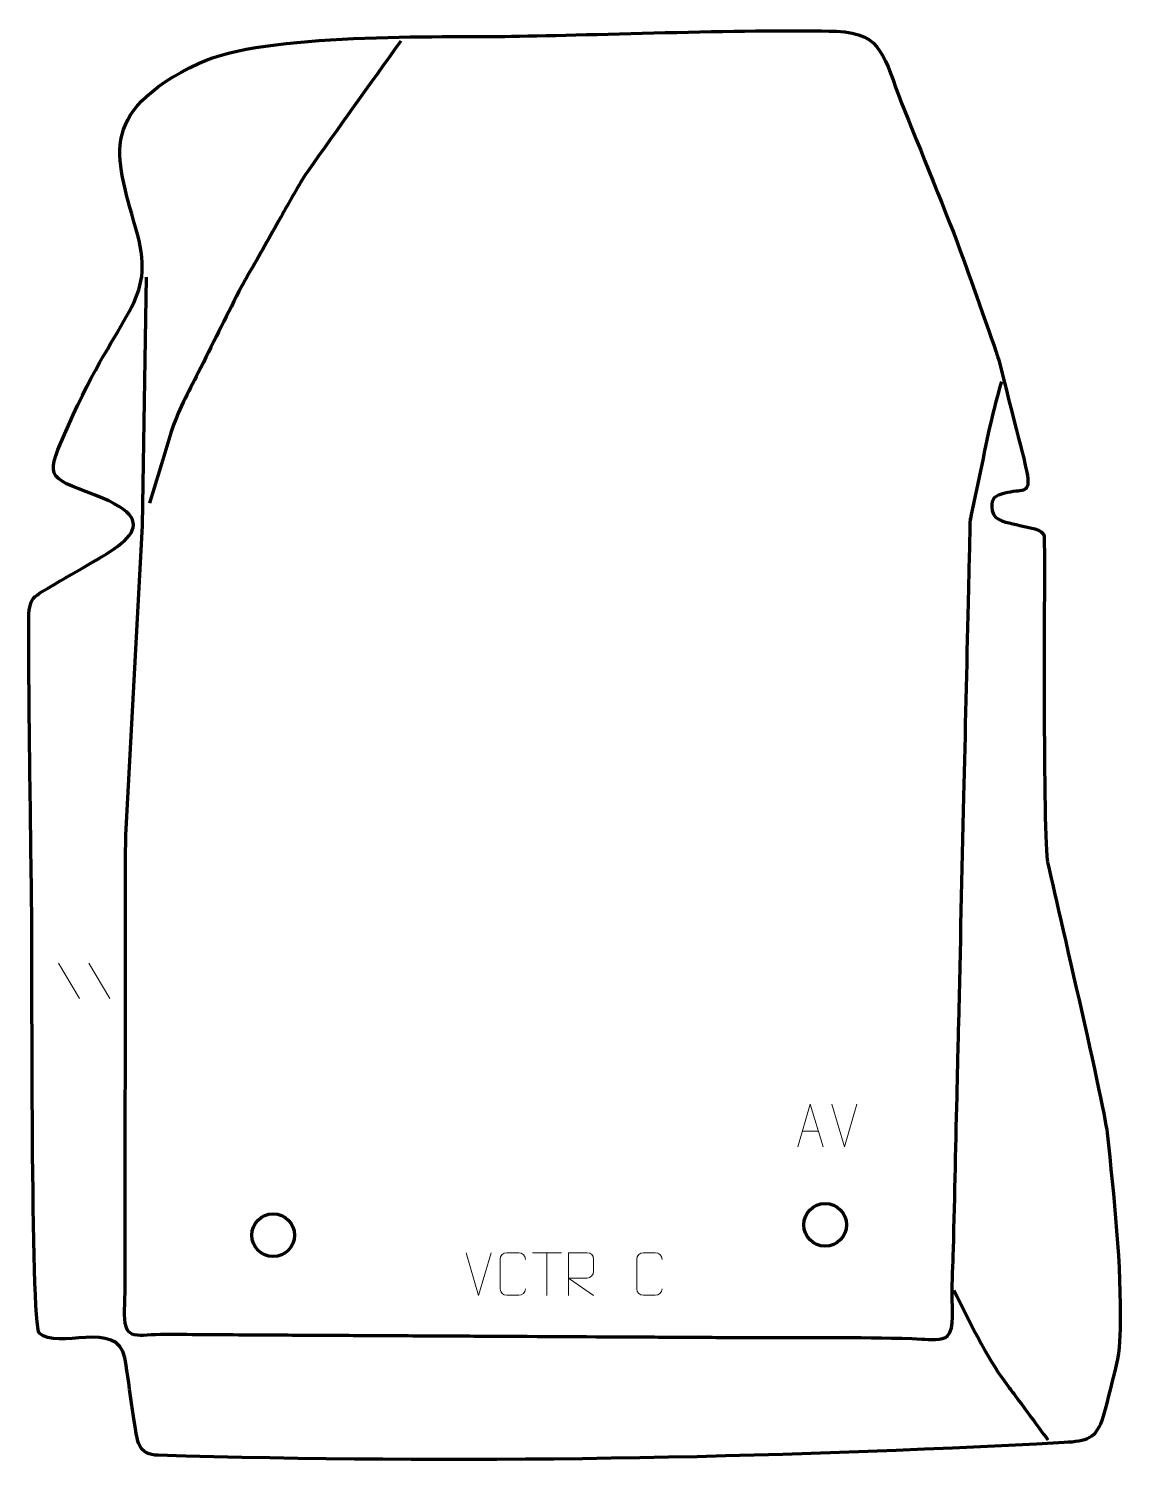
# Model space of a CAD drawing. Header units: millimetres. Extents: x -626 to 14, y -107 to 734.
import ezdxf

# ---------------------------------------------------------------- set-up
doc = ezdxf.new("R2010")
doc.units = ezdxf.units.MM
doc.header["$MEASUREMENT"] = 0
doc.layers.add('layer 1', color=7, linetype='Continuous')
doc.layers.add('layer 2', color=7, linetype='Continuous')

msp = doc.modelspace()

# ---------------------------------------------------------------- linework, layer by layer
at = {"layer": 'layer 1', "color": 250, "lineweight": 200}
for centre in [(-159.0665, 33.5523), (-482.3203, 27.4663)]:
    msp.add_ellipse(centre, major_axis=(0, 12.5), ratio=1, dxfattribs=at)
at = {"layer": 'layer 1', "color": 20, "lineweight": 158}
msp.add_open_spline([(-19.1184, -93.9273), (-5.8064, -93.1497), (-0.3721, -92.0563), (3.7098, -78.5397), (3.7098, -78.5397), (5.893, -71.3102), (7.6057, -63.3291), (9.6453, -55.911), (9.6453, -55.911), (12.4204, -45.6491), (13.5125, -37.9032), (13.7008, -27.303), (13.7008, -27.303), (14.3651, 10.0913), (10.0644, 50.2111), (6.0611, 87.4588), (6.0611, 87.4588), (4.2574, 104.2257), (-28.5768, 243.5626), (-29.0352, 247.184), (-29.0352, 247.184), (-31.835, 269.3031), (-30.2343, 431.5779), (-30.8228, 436.8103), (-30.8228, 436.8103), (-31.288, 440.9462), (-39.6575, 441.4907), (-47.2009, 443.5717), (-47.2009, 443.5717), (-52.0759, 444.9165), (-60.1792, 445.2344), (-61.2236, 451.7542), (-61.2236, 451.7542), (-62.0984, 457.2143), (-60.9347, 459.9315), (-55.8506, 461.3937), (-55.8506, 461.3937), (-34.5329, 467.5247), (-35.2873, 449.6611), (-56.9699, 538.3595), (-56.9699, 538.3595), (-58.1824, 543.3195), (-75.172, 590.4733), (-78.2894, 599.3189), (-78.2894, 599.3189), (-86.424, 622.4014), (-104.6412, 665.9217), (-114.305, 690.3249), (-114.305, 690.3249), (-124.6888, 716.5461), (-124.9798, 731.3804), (-152.3619, 732.3316), (-152.3619, 732.3316), (-196.1929, 733.8543), (-294.573, 730.1601), (-342.7131, 729.4175), (-342.7131, 729.4175), (-383.845, 728.783), (-487.5276, 731.7973), (-525.6985, 713.6473), (-525.6985, 713.6473), (-587.7887, 684.1238), (-573.6058, 657.2245), (-561.8355, 613.5685), (-561.8355, 613.5685), (-551.033, 573.502), (-572.0518, 569.8374), (-602.2515, 501.5969), (-602.2515, 501.5969), (-615.8316, 470.9107), (-616.0092, 471.8191), (-586.5303, 460.6845), (-586.5303, 460.6845), (-539.2874, 442.8402), (-576.3228, 429.1294), (-610.2444, 408.6857), (-610.2444, 408.6857), (-622.9083, 401.0705), (-625.5121, 401.6576), (-625.4995, 386.1999), (-625.4995, 386.1999), (-625.4512, 326.8195), (-624.2467, 265.1517), (-623.6291, 205.5937), (-623.6291, 205.5937), (-623.5014, 193.2803), (-624.32, -25.0151), (-619.3059, -29.9131), (-619.3059, -29.9131), (-609.0514, -39.9301), (-573.5386, -21.6619), (-569.1578, -44.2869), (-569.1578, -44.2869), (-567.4183, -53.2705), (-563.2197, -89.2472), (-561.2241, -94.3582), (-561.2241, -94.3582), (-559.0623, -99.8945), (-554.7674, -101.1751), (-549.7077, -101.3301), (-549.7077, -101.3301), (-376.7256, -106.6291), (-191.9757, -103.268), (-19.1184, -93.9273)], degree=3, knots=[0, 0, 0, 0, 0.03703704, 0.03703704, 0.03703704, 0.03703704, 0.07407407, 0.07407407, 0.07407407, 0.07407407, 0.11111111, 0.11111111, 0.11111111, 0.11111111, 0.14814815, 0.14814815, 0.14814815, 0.14814815, 0.18518519, 0.18518519, 0.18518519, 0.18518519, 0.22222222, 0.22222222, 0.22222222, 0.22222222, 0.25925926, 0.25925926, 0.25925926, 0.25925926, 0.2962963, 0.2962963, 0.2962963, 0.2962963, 0.33333333, 0.33333333, 0.33333333, 0.33333333, 0.37037037, 0.37037037, 0.37037037, 0.37037037, 0.40740741, 0.40740741, 0.40740741, 0.40740741, 0.44444444, 0.44444444, 0.44444444, 0.44444444, 0.48148148, 0.48148148, 0.48148148, 0.48148148, 0.51851852, 0.51851852, 0.51851852, 0.51851852, 0.55555556, 0.55555556, 0.55555556, 0.55555556, 0.59259259, 0.59259259, 0.59259259, 0.59259259, 0.62962963, 0.62962963, 0.62962963, 0.62962963, 0.66666667, 0.66666667, 0.66666667, 0.66666667, 0.7037037, 0.7037037, 0.7037037, 0.7037037, 0.74074074, 0.74074074, 0.74074074, 0.74074074, 0.77777778, 0.77777778, 0.77777778, 0.77777778, 0.81481481, 0.81481481, 0.81481481, 0.81481481, 0.85185185, 0.85185185, 0.85185185, 0.85185185, 0.88888889, 0.88888889, 0.88888889, 0.88888889, 0.92592593, 0.92592593, 0.92592593, 0.92592593, 1, 1, 1, 1], dxfattribs=at)
at = {"layer": 'layer 2', "color": 140, "lineweight": 158}
for points, knots in [([(-407.6476, 726.5636), (-425.8449, 701.0707), (-444.276, 675.5925), (-462.3109, 650.0038), (-462.3109, 650.0038), (-467.7972, 642.2195), (-473.0369, 632.0473), (-477.8125, 623.6138), (-477.8125, 623.6138), (-484.1089, 612.4946), (-490.4053, 601.3754), (-496.7017, 590.2562), (-496.7017, 590.2562), (-498.4332, 587.1984), (-500.1648, 584.1406), (-501.8963, 581.0828), (-501.8963, 581.0828), (-501.8963, 581.0828), (-502.3685, 580.2489), (-502.3685, 580.2489), (-502.3685, 580.2489), (-510.3161, 564.3536), (-518.2638, 548.4583), (-526.2114, 532.563), (-526.2114, 532.563), (-532.3382, 520.3516), (-538.06, 510.3985), (-542.2576, 497.2069), (-542.2576, 497.2069), (-543.9025, 492.0376), (-545.362, 486.807), (-546.9436, 481.617), (-546.9436, 481.617), (-549.5478, 473.131), (-552.1519, 464.6451), (-554.7561, 456.1592)], [0, 0, 0, 0, 0.1, 0.1, 0.1, 0.1, 0.2, 0.2, 0.2, 0.2, 0.3, 0.3, 0.3, 0.3, 0.4, 0.4, 0.4, 0.4, 0.5, 0.5, 0.5, 0.5, 0.6, 0.6, 0.6, 0.6, 0.7, 0.7, 0.7, 0.7, 0.8, 0.8, 0.8, 0.8, 1, 1, 1, 1]), ([(-556.7402, 588.4509), (-556.7402, 588.4509), (-559.1214, 442.93), (-559.1214, 442.93), (-559.1214, 442.93), (-559.1214, 442.93), (-568.9108, 261.6905), (-568.9108, 261.6905), (-568.9108, 261.6905), (-568.9453, 236.318), (-568.9798, 210.9456), (-569.0143, 185.5731), (-569.0143, 185.5731), (-569.0483, 160.5178), (-569.0824, 135.4625), (-569.1164, 110.4072), (-569.1164, 110.4072), (-569.1332, 98.0382), (-569.15, 85.6691), (-569.1668, 73.3), (-569.1668, 73.3), (-569.1746, 67.5912), (-569.1824, 61.8824), (-569.1901, 56.1736), (-569.1901, 56.1736), (-569.2065, 44.1217), (-569.2229, 32.0698), (-569.2393, 20.0179), (-569.2393, 20.0179), (-569.2383, 7.9321), (-569.0358, -3.5468), (-569.5211, -15.6706), (-569.5211, -15.6706), (-570.2661, -34.2814), (-563.8749, -30.8821), (-548.3806, -30.4844), (-548.3806, -30.4844), (-540.1861, -30.2742), (-531.7785, -30.5722), (-523.56, -30.6276), (-523.56, -30.6276), (-507.6737, -30.7174), (-491.7877, -30.8328), (-475.9014, -30.9203), (-475.9014, -30.9203), (-463.193, -30.9898), (-450.4847, -31.0592), (-437.7763, -31.1287), (-437.7763, -31.1287), (-431.7399, -31.1617), (-425.7034, -31.1946), (-419.6669, -31.2276), (-419.6669, -31.2276), (-413.3128, -31.2624), (-406.9586, -31.2971), (-400.6044, -31.3318), (-400.6044, -31.3318), (-394.2502, -31.3665), (-387.896, -31.4012), (-381.5419, -31.436), (-381.5419, -31.436), (-375.1877, -31.4707), (-368.8335, -31.5054), (-362.4793, -31.5401), (-362.4793, -31.5401), (-331.6616, -31.7085), (-300.8438, -31.877), (-270.0261, -32.0454), (-270.0261, -32.0454), (-258.2708, -32.1096), (-246.5156, -32.1738), (-234.7604, -32.2381), (-234.7604, -32.2381), (-228.4062, -32.2728), (-222.052, -32.3075), (-215.6978, -32.3422), (-215.6978, -32.3422), (-209.6614, -32.3752), (-203.6249, -32.4082), (-197.5884, -32.4412), (-197.5884, -32.4412), (-166.0171, -32.6005), (-133.8928, -31.8465), (-102.4102, -33.3282), (-102.4102, -33.3282), (-98.5522, -33.5098), (-90.2482, -34.4655), (-87.3488, -31.4478), (-87.3488, -31.4478), (-83.0789, -27.0036), (-84.7466, -14.4802), (-84.7223, -8.3487), (-84.7223, -8.3487), (-84.6857, 0.8806), (-84.1575, 10.1272), (-83.9067, 19.3563), (-83.9067, 19.3563), (-83.1717, 51.1212), (-82.4367, 82.886), (-81.7017, 114.6509), (-81.7017, 114.6509), (-81.4224, 126.7216), (-81.143, 138.7922), (-80.8637, 150.8629), (-80.8637, 150.8629), (-79.8347, 195.3337), (-78.8057, 239.8046), (-77.7767, 284.2754), (-77.7767, 284.2754), (-76.902, 322.0756), (-76.0273, 359.8759), (-75.1526, 397.6761), (-75.1526, 397.6761), (-74.7704, 414.1938), (-74.3882, 430.7116), (-74.006, 447.2293)], [0, 0, 0, 0, 0.03333333, 0.03333333, 0.03333333, 0.03333333, 0.06666667, 0.06666667, 0.06666667, 0.06666667, 0.1, 0.1, 0.1, 0.1, 0.13333333, 0.13333333, 0.13333333, 0.13333333, 0.16666667, 0.16666667, 0.16666667, 0.16666667, 0.2, 0.2, 0.2, 0.2, 0.23333333, 0.23333333, 0.23333333, 0.23333333, 0.26666667, 0.26666667, 0.26666667, 0.26666667, 0.3, 0.3, 0.3, 0.3, 0.33333333, 0.33333333, 0.33333333, 0.33333333, 0.36666667, 0.36666667, 0.36666667, 0.36666667, 0.4, 0.4, 0.4, 0.4, 0.43333333, 0.43333333, 0.43333333, 0.43333333, 0.46666667, 0.46666667, 0.46666667, 0.46666667, 0.5, 0.5, 0.5, 0.5, 0.53333333, 0.53333333, 0.53333333, 0.53333333, 0.56666667, 0.56666667, 0.56666667, 0.56666667, 0.6, 0.6, 0.6, 0.6, 0.63333333, 0.63333333, 0.63333333, 0.63333333, 0.66666667, 0.66666667, 0.66666667, 0.66666667, 0.7, 0.7, 0.7, 0.7, 0.73333333, 0.73333333, 0.73333333, 0.73333333, 0.76666667, 0.76666667, 0.76666667, 0.76666667, 0.8, 0.8, 0.8, 0.8, 0.83333333, 0.83333333, 0.83333333, 0.83333333, 0.86666667, 0.86666667, 0.86666667, 0.86666667, 0.9, 0.9, 0.9, 0.9, 0.93333333, 0.93333333, 0.93333333, 0.93333333, 1, 1, 1, 1]), ([(-74.041, 445.7159), (-69.9487, 465.1227), (-66.0014, 484.7264), (-61.7431, 504.0762), (-61.7431, 504.0762), (-60.1962, 511.1056), (-58.0256, 518.5151), (-56.1652, 525.5139), (-56.1652, 525.5139), (-56.1652, 525.5139), (-55.682, 527.3315), (-55.682, 527.3315)], [0, 0, 0, 0, 0.25, 0.25, 0.25, 0.25, 0.5, 0.5, 0.5, 0.5, 1, 1, 1, 1]), ([(-83.7239, -4.7892), (-74.1049, -23.2414), (-65.6522, -42.507), (-53.1471, -59.2541), (-53.1471, -59.2541), (-51.4289, -61.5553), (-49.6878, -63.8395), (-47.9673, -66.1395), (-47.9673, -66.1395), (-41.5417, -74.8456), (-35.1161, -83.5518), (-28.6905, -92.2579)], [0, 0, 0, 0, 0.25, 0.25, 0.25, 0.25, 0.5, 0.5, 0.5, 0.5, 1, 1, 1, 1])]:
    msp.add_open_spline(points, degree=3, knots=knots, dxfattribs=at)
at = {"layer": 'layer 2', "color": 250, "lineweight": 9}
for points in [[(-608.0565, 186.6638), (-608.0565, 186.6638), (-595.6922, 166.1195), (-595.6922, 166.1195)], [(-590.3266, 186.6638), (-590.3266, 186.6638), (-577.9623, 166.1195), (-577.9623, 166.1195)], [(-147.7679, 79.1602), (-147.7679, 79.1602), (-155.0897, 104.1138), (-155.0897, 104.1138)], [(-140.446, 104.1138), (-140.446, 104.1138), (-147.7678, 79.1602), (-147.7678, 79.1602)], [(-172.4048, 88.4169), (-172.4048, 88.4169), (-162.9091, 88.4169), (-162.9091, 88.4169)], [(-362.0096, -7.7139), (-362.0096, -7.7139), (-369.3314, 17.2397), (-369.3314, 17.2397)], [(-354.6877, 17.2397), (-354.6877, 17.2397), (-362.0095, -7.7139), (-362.0095, -7.7139)], [(-330.5032, 17.2162), (-330.5032, 17.2162), (-313.516, 17.2162), (-313.516, 17.2162)], [(-322.0094, -7.7138), (-322.0094, -7.7138), (-322.0094, 17.2397), (-322.0094, 17.2397)]]:
    msp.add_open_spline(points, degree=3, dxfattribs=at)
for points, knots in [([(-175.1274, 79.1675), (-175.1274, 79.1675), (-167.7564, 104.121), (-167.7564, 104.121), (-167.7564, 104.121), (-167.7564, 104.121), (-160.1865, 79.1675), (-160.1865, 79.1675)], [0, 0, 0, 0, 0.33333333, 0.33333333, 0.33333333, 0.33333333, 1, 1, 1, 1]), ([(-334.5866, -3.8961), (-334.7264, -6.2195), (-336.4036, -7.6991), (-338.5513, -7.7099), (-338.5513, -7.7099), (-340.8832, -7.7095), (-343.2151, -7.7095), (-345.5466, -7.7099), (-345.5466, -7.7099), (-347.4716, -7.8153), (-349.4437, -5.9308), (-349.4325, -3.9135), (-349.4325, -3.9135), (-349.4321, 1.8566), (-349.4321, 7.6263), (-349.4325, 13.3956), (-349.4325, 13.3956), (-349.4283, 15.5337), (-347.6816, 17.2529), (-345.5292, 17.2394), (-345.5292, 17.2394), (-343.2035, 17.2394), (-340.8774, 17.2394), (-338.5513, 17.2394), (-338.5513, 17.2394), (-336.6047, 17.2749), (-334.6133, 15.7834), (-334.5866, 13.3458)], [0, 0, 0, 0, 0.125, 0.125, 0.125, 0.125, 0.25, 0.25, 0.25, 0.25, 0.375, 0.375, 0.375, 0.375, 0.5, 0.5, 0.5, 0.5, 0.625, 0.625, 0.625, 0.625, 0.75, 0.75, 0.75, 0.75, 1, 1, 1, 1]), ([(-309.3416, -7.7138), (-309.3416, -7.7138), (-309.3416, 17.2397), (-309.3416, 17.2397), (-309.3416, 17.2397), (-305.7468, 17.2397), (-302.1513, 17.2397), (-298.5561, 17.2397), (-298.5561, 17.2397), (-296.2308, 17.202), (-294.6735, 15.712), (-294.6776, 13.3456), (-294.6776, 13.3456), (-294.678, 11.3101), (-294.678, 8.2507), (-294.6776, 6.2147), (-294.6776, 6.2147), (-294.6841, 4.3392), (-296.4964, 2.3974), (-298.5059, 2.3783), (-298.5059, 2.3783), (-298.5059, 2.3783), (-309.3416, 2.3783), (-309.3416, 2.3783), (-309.3416, 2.3783), (-309.3416, 2.3783), (-294.6869, -7.7138), (-294.6869, -7.7138)], [0, 0, 0, 0, 0.125, 0.125, 0.125, 0.125, 0.25, 0.25, 0.25, 0.25, 0.375, 0.375, 0.375, 0.375, 0.5, 0.5, 0.5, 0.5, 0.625, 0.625, 0.625, 0.625, 0.75, 0.75, 0.75, 0.75, 1, 1, 1, 1]), ([(-254.5865, -3.8961), (-254.7263, -6.2195), (-256.4035, -7.6991), (-258.5512, -7.7099), (-258.5512, -7.7099), (-260.8831, -7.7095), (-263.215, -7.7095), (-265.5465, -7.7099), (-265.5465, -7.7099), (-267.4715, -7.8153), (-269.4436, -5.9308), (-269.4324, -3.9135), (-269.4324, -3.9135), (-269.432, 1.8566), (-269.432, 7.6263), (-269.4324, 13.3956), (-269.4324, 13.3956), (-269.4282, 15.5337), (-267.6815, 17.2529), (-265.5291, 17.2394), (-265.5291, 17.2394), (-263.2034, 17.2394), (-260.8773, 17.2394), (-258.5512, 17.2394), (-258.5512, 17.2394), (-256.6046, 17.2749), (-254.6132, 15.7834), (-254.5865, 13.3458)], [0, 0, 0, 0, 0.125, 0.125, 0.125, 0.125, 0.25, 0.25, 0.25, 0.25, 0.375, 0.375, 0.375, 0.375, 0.5, 0.5, 0.5, 0.5, 0.625, 0.625, 0.625, 0.625, 0.75, 0.75, 0.75, 0.75, 1, 1, 1, 1])]:
    msp.add_open_spline(points, degree=3, knots=knots, dxfattribs=at)

doc.saveas('drawing.dxf')
